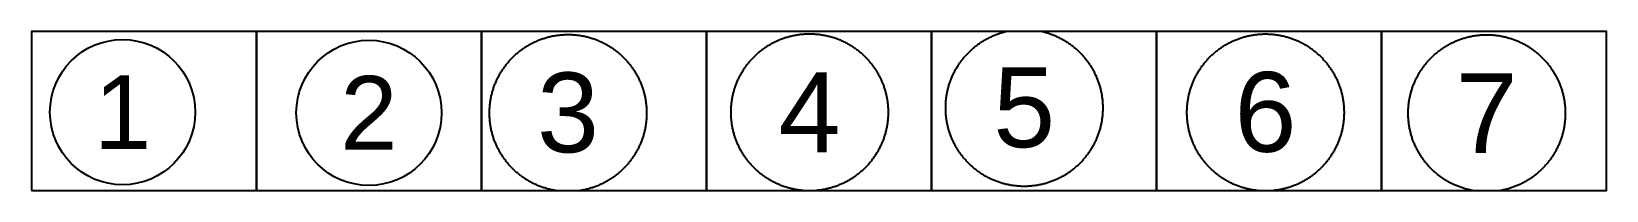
# Paper-space layout 'Layout1' of a CAD drawing. Header units: inches. Extents: x 583 to 3523, y 1029 to 1326.
# The model-space entities are those that its viewports show. They can reach past a viewport. Long polylines and large blocks are cut down to what shows.
import ezdxf

# ---------------------------------------------------------------- set-up
doc = ezdxf.new("R2010")
doc.units = ezdxf.units.IN
doc.header["$MEASUREMENT"] = 0
doc.styles.get("Standard").update_dxf_attribs({"font": 'arial.ttf'})

msp = doc.modelspace()

# ---------------------------------------------------------------- linework, layer by layer
for centre in [(7.45, 21.28), (41.91, 21.28), (76.37, 21.28), (110.84, 21.28), (145.3, 21.28), (179.77, 21.28), (214.23, 21.28)]:
    msp.add_circle(centre, 9.84)

# ---------------------------------------------------------------- texts
at = {"char_height": 10, "width": 12.9077, "attachment_point": 5}
for s, insert in [('\\pxqc;1', (7.45, 21.28)), ('\\pxqc;{\\fArial|b0|i0|c238|p34;2}', (41.91, 21.28)), ('\\pxqc;{\\fArial|b0|i0|c238|p34;3}', (76.37, 21.28)), ('\\pxqc;{\\fArial|b0|i0|c238|p34;4}', (110.84, 21.28)), ('\\pxqc;{\\fArial|b0|i0|c238|p34;5}', (145.3, 21.28)), ('\\pxqc;{\\fArial|b0|i0|c238|p34;6}', (179.77, 21.28)), ('\\pxqc;{\\fArial|b0|i0|c238|p34;7}', (214.23, 21.28))]:
    msp.add_mtext(s, dxfattribs=dict(at, insert=insert))

psp = doc.layouts.get("Layout1")

# ---------------------------------------------------------------- linework, layer by layer
for points in [[(583.3, 1029.2), (1003.3, 1029.2), (1003.3, 1326.2), (583.3, 1326.2)], [(1003.3, 1029.2), (1423.3, 1029.2), (1423.3, 1326.2), (1003.3, 1326.2)], [(1423.3, 1029.2), (1843.3, 1029.2), (1843.3, 1326.2), (1423.3, 1326.2)], [(1843.3, 1029.2), (2263.3, 1029.2), (2263.3, 1326.2), (1843.3, 1326.2)], [(2263.3, 1029.2), (2683.3, 1029.2), (2683.3, 1326.2), (2263.3, 1326.2)], [(2683.3, 1029.2), (3103.3, 1029.2), (3103.3, 1326.2), (2683.3, 1326.2)], [(3103.3, 1029.2), (3523.3, 1029.2), (3523.3, 1326.2), (3103.3, 1326.2)]]:
    psp.add_lwpolyline(points, close=True)

# ---------------------------------------------------------------- viewports
at = {"layer": '0'}
vp = psp.add_viewport(center=(793.3, 1177.7), size=(420, 297), view_center_point=(10.35, 21.43), view_height=21.557, dxfattribs=at)
vp.dxf.flags = 0x10000  # cut along an outline
vp.dxf.clipping_boundary_handle = psp.add_lwpolyline([(583.3, 1029.2), (1003.3, 1029.2), (1003.3, 1326.2), (583.3, 1326.2)], format="xyb", close=True, dxfattribs={"invisible": 1}).dxf.handle
for center, view_center_point, view_height, status, outline in [((1213.3, 1177.7), (41.92, 21.53), 21.557, 3, [(1003.3, 1029.2), (1423.3, 1029.2), (1423.3, 1326.2), (1003.3, 1326.2)]), ((1633.3, 1177.7), (79.62, 21.53), 19.9357, 4, [(1423.3, 1029.2), (1843.3, 1029.2), (1843.3, 1326.2), (1423.3, 1326.2)]), ((2053.3, 1177.7), (112.02, 21.44), 19.9357, 5, [(1843.3, 1029.2), (2263.3, 1029.2), (2263.3, 1326.2), (1843.3, 1326.2)]), ((2473.3, 1177.7), (147.78, 20.89), 19.9357, 6, [(2263.3, 1029.2), (2683.3, 1029.2), (2683.3, 1326.2), (2263.3, 1326.2)]), ((2893.3, 1177.7), (180.21, 21.46), 19.9357, 7, [(2683.3, 1029.2), (3103.3, 1029.2), (3103.3, 1326.2), (2683.3, 1326.2)]), ((3313.3, 1177.7), (215.14, 21.56), 19.9357, 8, [(3103.3, 1029.2), (3523.3, 1029.2), (3523.3, 1326.2), (3103.3, 1326.2)])]:
    vp = psp.add_viewport(center=center, size=(420, 297), view_center_point=view_center_point, view_height=view_height, status=status, dxfattribs=at)
    vp.dxf.flags = 0x10000  # cut along an outline
    vp.dxf.clipping_boundary_handle = psp.add_lwpolyline(outline, format="xyb", close=True, dxfattribs={"invisible": 1}).dxf.handle

doc.saveas('drawing.dxf')
